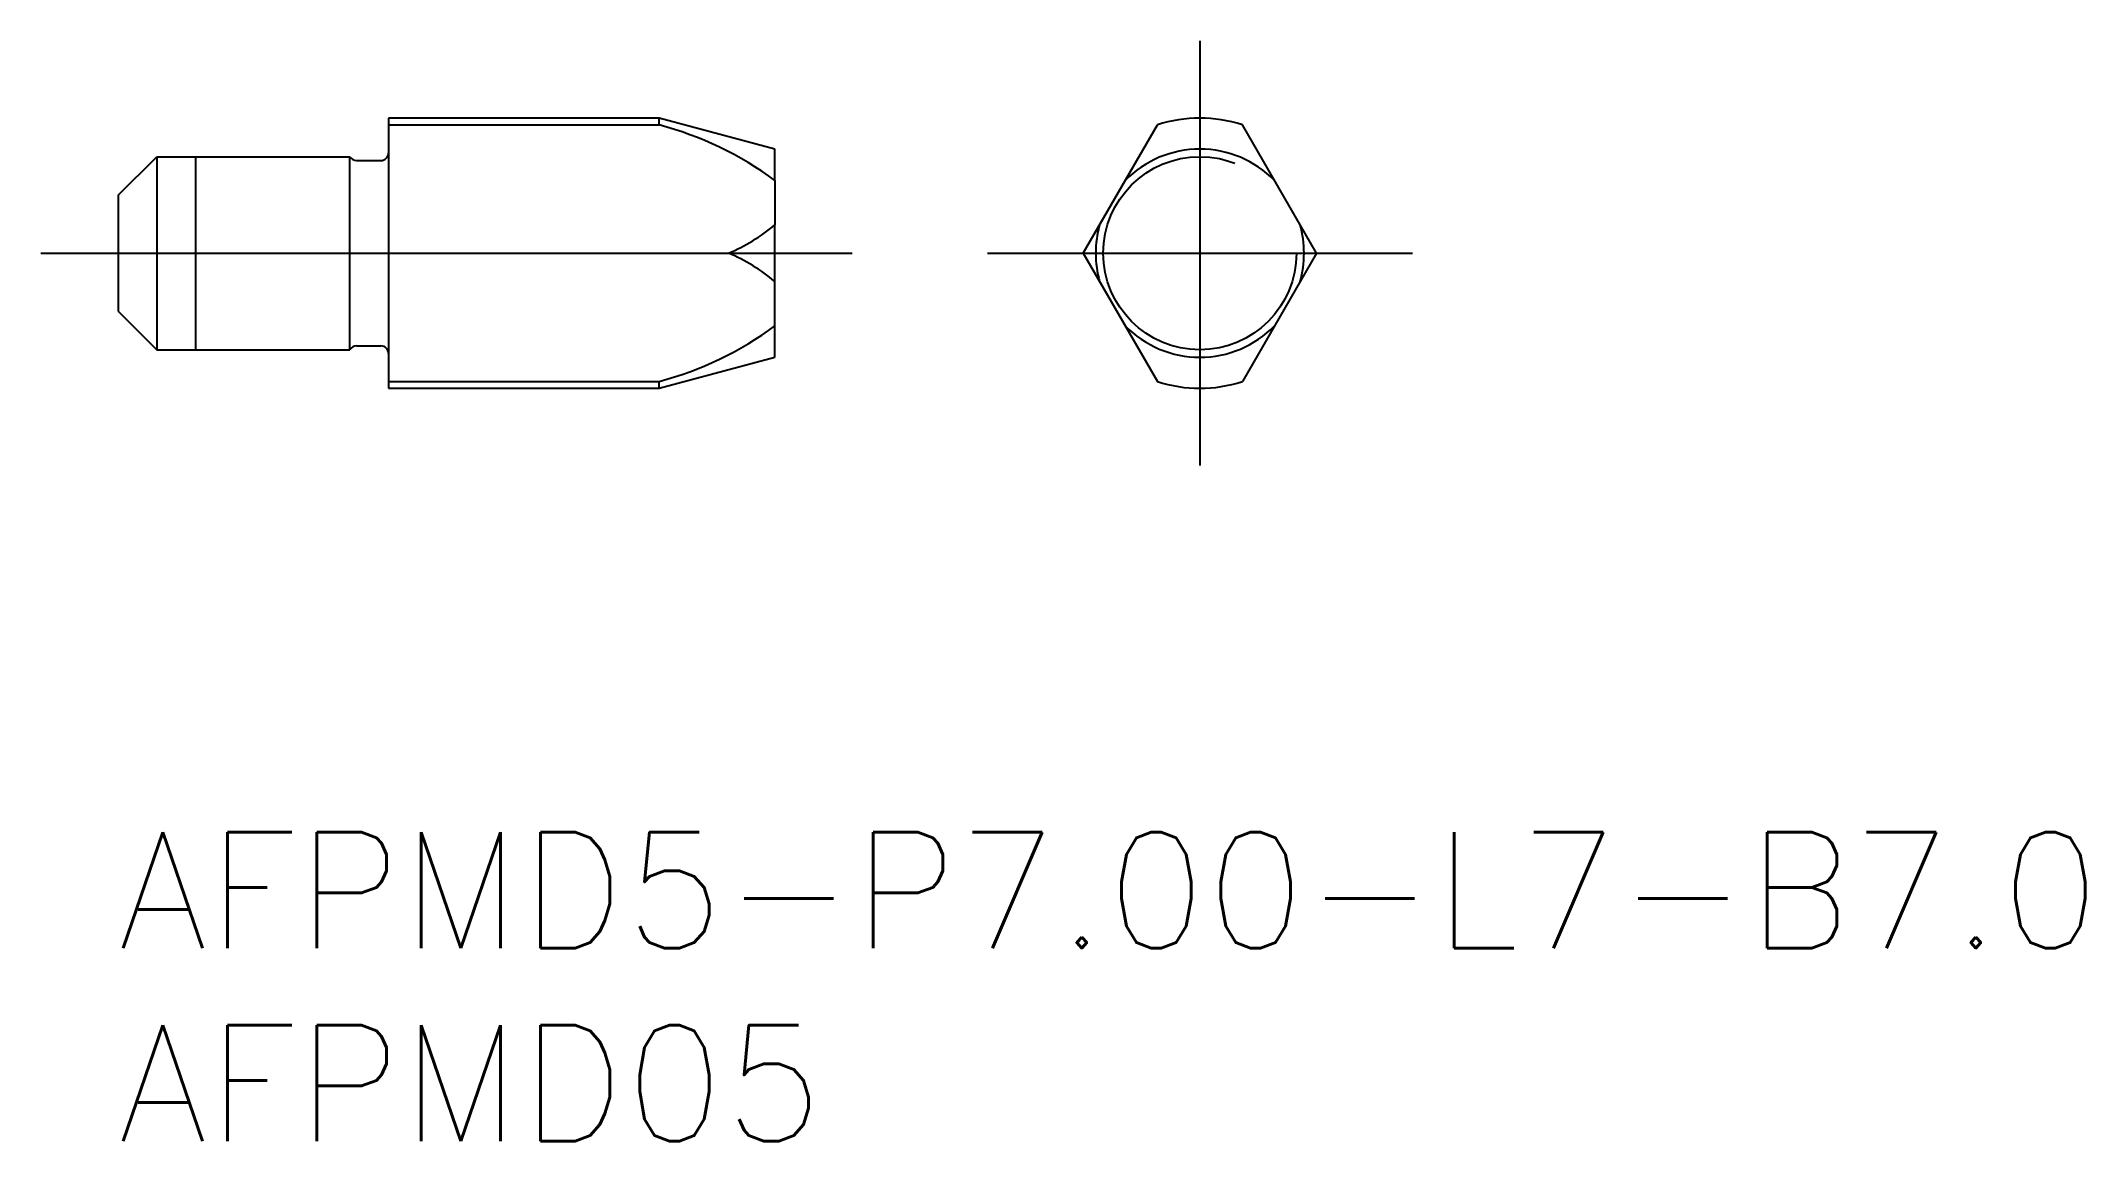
# Model space of a CAD drawing. Extents: x -30 to 22.9, y -23 to 5.5.
import ezdxf

# ---------------------------------------------------------------- set-up
doc = ezdxf.new("R2010")
doc.units = 0
doc.linetypes.add('CENTER', pattern=[50.8, 31.75, -6.35, 6.35, -6.35])
doc.linetypes.add('DASHED', pattern=[19.05, 12.7, -6.35])
doc.layers.get('0').update_dxf_attribs({"linetype": 'CONTINUOUS'})
doc.layers.add('CENTER', color=1, linetype='CONTINUOUS')
doc.styles.get("Standard").update_dxf_attribs({"font": 'txt.shx', "height": 3, "bigfont": 'bigfont.shx'})

msp = doc.modelspace()

# ---------------------------------------------------------------- linework, layer by layer
at = {"color": 7, "linetype": 'CONTINUOUS'}
for p, q in [((-14, 3.5), (-21, 3.5)), ((-21, 3.5), (-21, -3.5)), ((-21, 3.323), (-14, 3.323)), ((-11, 2.696), (-14, 3.5)), ((-14, 3.323), (-14, 3.5)), ((-3.018, 0), (-1.1, 3.323)), ((3.018, 0), (1.1, 3.323)), ((-11, 1.879), (-11, 2.696)), ((-28, 1.5), (-27, 2.5)), ((-27, 2.5), (-22, 2.5)), ((-27, 2.5), (-27, -2.5)), ((-26, 2.5), (-26, -2.5)), ((-22, -2.5), (-22, 2.5)), ((-21.827, 2.4), (-21.2, 2.4)), ((-11, 1.879), (-11, 0.735)), ((-28, 1.5), (-28, -1.5)), ((-11, -0.735), (-11, 0.735)), ((-21, 0), (-12.202, 0)), ((3.018, 0), (1.1, -3.323)), ((-3.018, 0), (-1.1, -3.323)), ((-11, -1.879), (-11, -0.735)), ((-28, -1.5), (-27, -2.5)), ((-11, -2.696), (-11, -1.879)), ((-27, -2.5), (-22, -2.5)), ((-21.827, -2.4), (-21.2, -2.4)), ((-14, -3.5), (-11, -2.696)), ((-21, -3.323), (-14, -3.323)), ((-21, -3.5), (-14, -3.5)), ((-14, -3.5), (-14, -3.323))]:
    msp.add_line(p, q, dxfattribs=at)
at = {"color": 3, "linetype": 'DASHED'}
msp.add_circle((0, 0), 2.5, dxfattribs=at)
at = {"color": 7, "linetype": 'CONTINUOUS'}
for centre, radius, start, end in [((-16.247, -5.187), 8.801, 53.4019, 75.207), ((0, 0), 3.5, 71.6823, 108.3177), ((0, 0), 2.696, 44.1844, 135.8156), ((-21.827, 2.6), 0.2, 210, 270), ((-21.2, 2.6), 0.2, 270, 0), ((-14.01, 4.309), 4.673, 292.7588, 310.1018), ((0, 0), 2.696, 164.1844, 195.8156), ((0, 0), 2.696, 344.1844, 15.8156), ((-14.01, -4.309), 4.673, 49.8982, 67.2412), ((-16.247, 5.187), 8.801, 284.793, 306.5981), ((0, 0), 2.696, 224.1844, 315.8156), ((-21.827, -2.6), 0.2, 90, 150), ((-21.2, -2.6), 0.2, 0, 90), ((0, 0), 3.5, 251.6823, 288.3177)]:
    msp.add_arc(centre, radius, start, end, dxfattribs=at)
at = {"layer": 'CENTER', "color": 1, "linetype": 'CENTER'}
for p, q in [((0, 5.5), (0, -5.5)), ((-30, 0), (-9, 0)), ((-5.5, 0), (5.5, 0))]:
    msp.add_line(p, q, dxfattribs=at)

# ---------------------------------------------------------------- texts
at = {"color": 7, "linetype": 'CONTINUOUS'}
for s, p in [('AFPMD5-P7.00-L7-B7.0', (-28, -18)), ('AFPMD05', (-28, -23))]:
    msp.add_text(s, height=3, dxfattribs=at).set_placement(p)

doc.saveas('drawing.dxf')
